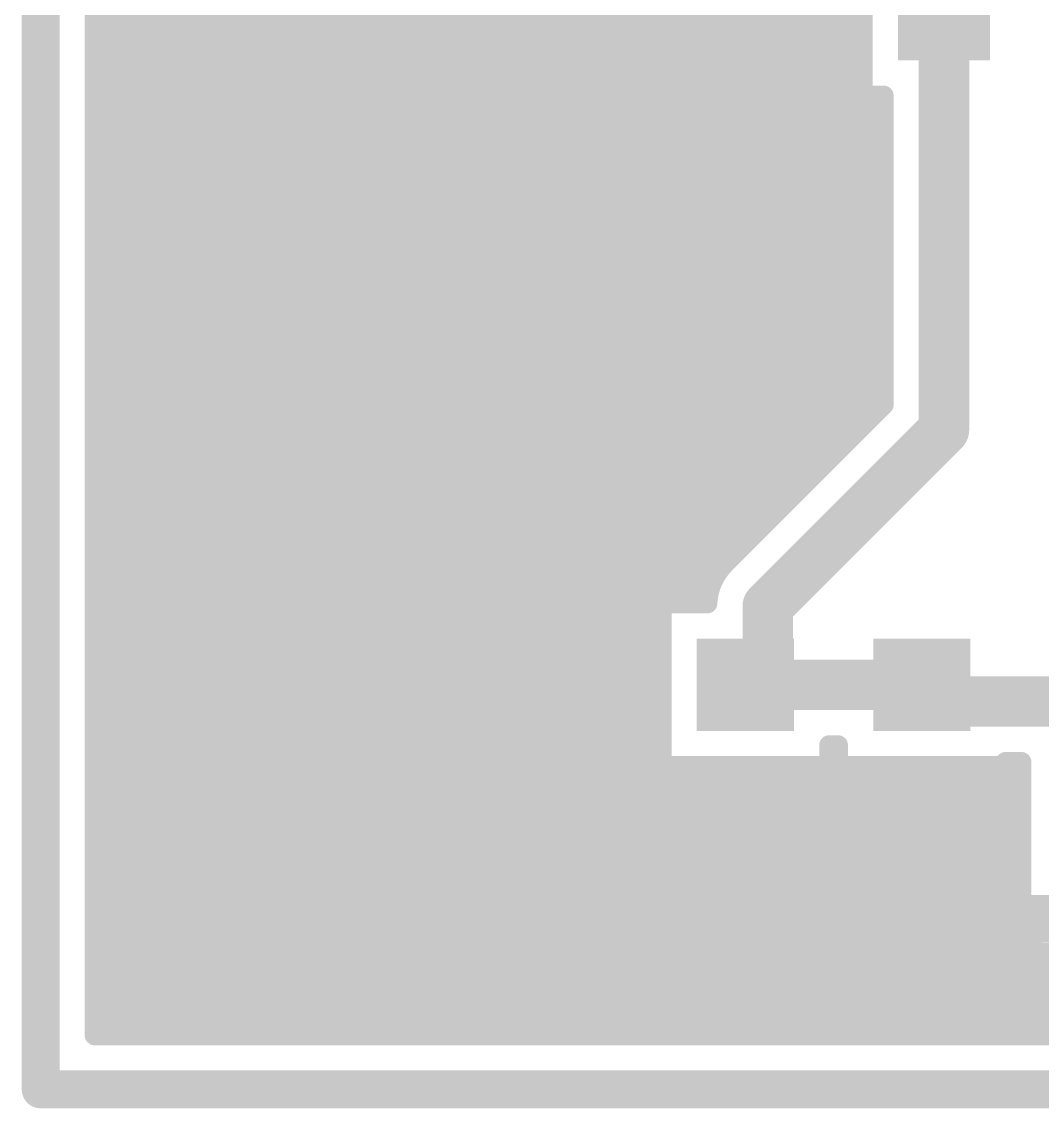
# Model space of a CAD drawing. Header units: inches. Extents: x 0 to 226, y 0 to 70.
# Drawn here: x -0.19 to 10.1, y 44.67 to 55.62 of the extents above; entities that cross this region are included whole.
import ezdxf

# ---------------------------------------------------------------- set-up
doc = ezdxf.new("R2010")
doc.units = ezdxf.units.IN
doc.layers.add('Keep-Out Layer', color=6, linetype='Continuous')
doc.layers.add('Top Layer', color=1, linetype='Continuous')

msp = doc.modelspace()

# ---------------------------------------------------------------- linework, layer by layer
at = {"layer": 'Keep-Out Layer'}
for points in [[(0, 44.864, 0.381, 0.381, 0), (0, 69.694, 0.381, 0.381, 0)], [(0, 44.864, 0.381, 0.381, 0), (19.441, 44.864, 0.381, 0.381, 0)]]:
    msp.add_lwpolyline(points, format="xyseb", dxfattribs=at)
msp.add_lwpolyline([(-0.095, 44.864, 0.191, 0.191, 1), (0.095, 44.864, 0.191, 0.191, 1)], format="xyseb", close=True, dxfattribs=at)
msp.add_lwpolyline([(-0.095, 44.864, 0.191, 0.191, 1), (0.095, 44.864, 0.191, 0.191, 1)], format="xyseb", close=True, dxfattribs=at)
at = {"layer": 'Top Layer'}
for points in [[(0.546, 45.41, 0.203, 0.203, 0), (0.546, 63.371, 0.203, 0.203, 0)], [(0.646, 45.41, 0.203, 0.203, 0), (0.646, 63.371, 0.203, 0.203, 0)], [(0.85, 45.41, 0.203, 0.203, 0), (0.85, 63.371, 0.203, 0.203, 0)], [(1.053, 45.41, 0.203, 0.203, 0), (1.053, 63.371, 0.203, 0.203, 0)], [(1.256, 45.41, 0.203, 0.203, 0), (1.256, 63.371, 0.203, 0.203, 0)], [(1.459, 45.41, 0.203, 0.203, 0), (1.459, 63.371, 0.203, 0.203, 0)], [(1.662, 45.41, 0.203, 0.203, 0), (1.662, 63.371, 0.203, 0.203, 0)], [(1.866, 45.41, 0.203, 0.203, 0), (1.866, 63.371, 0.203, 0.203, 0)], [(2.069, 45.41, 0.203, 0.203, 0), (2.069, 63.371, 0.203, 0.203, 0)], [(2.272, 45.41, 0.203, 0.203, 0), (2.272, 63.371, 0.203, 0.203, 0)], [(2.475, 45.41, 0.203, 0.203, 0), (2.475, 63.371, 0.203, 0.203, 0)], [(2.678, 45.41, 0.203, 0.203, 0), (2.678, 63.371, 0.203, 0.203, 0)], [(2.882, 45.41, 0.203, 0.203, 0), (2.882, 63.371, 0.203, 0.203, 0)], [(3.085, 45.41, 0.203, 0.203, 0), (3.085, 63.371, 0.203, 0.203, 0)], [(3.288, 45.41, 0.203, 0.203, 0), (3.288, 63.371, 0.203, 0.203, 0)], [(3.491, 45.41, 0.203, 0.203, 0), (3.491, 63.371, 0.203, 0.203, 0)], [(3.694, 45.41, 0.203, 0.203, 0), (3.694, 63.371, 0.203, 0.203, 0)], [(3.898, 45.41, 0.203, 0.203, 0), (3.898, 63.371, 0.203, 0.203, 0)], [(4.101, 45.41, 0.203, 0.203, 0), (4.101, 63.371, 0.203, 0.203, 0)], [(4.304, 45.41, 0.203, 0.203, 0), (4.304, 63.371, 0.203, 0.203, 0)], [(4.507, 45.41, 0.203, 0.203, 0), (4.507, 63.371, 0.203, 0.203, 0)], [(4.71, 45.41, 0.203, 0.203, 0), (4.71, 63.371, 0.203, 0.203, 0)], [(4.914, 45.41, 0.203, 0.203, 0), (4.914, 63.371, 0.203, 0.203, 0)], [(5.117, 45.41, 0.203, 0.203, 0), (5.117, 63.371, 0.203, 0.203, 0)], [(5.32, 45.41, 0.203, 0.203, 0), (5.32, 63.371, 0.203, 0.203, 0)], [(5.523, 45.41, 0.203, 0.203, 0), (5.523, 63.371, 0.203, 0.203, 0)], [(5.726, 45.41, 0.203, 0.203, 0), (5.726, 63.371, 0.203, 0.203, 0)], [(5.93, 45.41, 0.203, 0.203, 0), (5.93, 63.371, 0.203, 0.203, 0)], [(6.133, 45.41, 0.203, 0.203, 0), (6.133, 63.371, 0.203, 0.203, 0)], [(6.336, 49.763, 0.203, 0.203, 0), (6.336, 63.371, 0.203, 0.203, 0)], [(6.539, 49.763, 0.203, 0.203, 0), (6.539, 63.371, 0.203, 0.203, 0)], [(6.742, 49.904, 0.203, 0.203, 0), (6.742, 63.371, 0.203, 0.203, 0)], [(6.946, 50.214, 0.203, 0.203, 0), (6.946, 63.371, 0.203, 0.203, 0)], [(7.149, 50.417, 0.203, 0.203, 0), (7.149, 63.371, 0.203, 0.203, 0)], [(7.352, 50.62, 0.203, 0.203, 0), (7.352, 63.371, 0.203, 0.203, 0)], [(7.555, 50.824, 0.203, 0.203, 0), (7.555, 63.371, 0.203, 0.203, 0)], [(7.758, 51.027, 0.203, 0.203, 0), (7.758, 63.371, 0.203, 0.203, 0)], [(7.962, 51.23, 0.203, 0.203, 0), (7.962, 63.371, 0.203, 0.203, 0)], [(8.165, 51.433, 0.203, 0.203, 0), (8.165, 63.371, 0.203, 0.203, 0)], [(8.284, 54.879, 0.203, 0.203, 0), (8.284, 56.57, 0.203, 0.203, 0)], [(9.105, 53.804, 0.508, 0.508, 0), (9.105, 55.724, 0.508, 0.508, 0)], [(0.546, 55.59, 0.203, 0.203, 0), (8.284, 55.59, 0.203, 0.203, 0)], [(0.546, 55.386, 0.203, 0.203, 0), (8.284, 55.386, 0.203, 0.203, 0)], [(0.546, 55.183, 0.203, 0.203, 0), (8.284, 55.183, 0.203, 0.203, 0)], [(0.546, 54.98, 0.203, 0.203, 0), (8.284, 54.98, 0.203, 0.203, 0)], [(8.284, 54.879, 0.203, 0.203, 0), (8.495, 54.879, 0.203, 0.203, 0)], [(8.368, 51.636, 0.203, 0.203, 0), (8.368, 54.879, 0.203, 0.203, 0)], [(8.495, 53.804, 0.203, 0.203, 0), (8.495, 54.879, 0.203, 0.203, 0)], [(0.546, 54.777, 0.203, 0.203, 0), (8.495, 54.777, 0.203, 0.203, 0)], [(0.546, 54.574, 0.203, 0.203, 0), (8.495, 54.574, 0.203, 0.203, 0)], [(0.546, 54.37, 0.203, 0.203, 0), (8.495, 54.37, 0.203, 0.203, 0)], [(0.546, 54.167, 0.203, 0.203, 0), (8.495, 54.167, 0.203, 0.203, 0)], [(0.546, 53.964, 0.203, 0.203, 0), (8.495, 53.964, 0.203, 0.203, 0)], [(9.105, 51.511, 0.508, 0.508, 0), (9.105, 53.804, 0.508, 0.508, 0)], [(8.495, 51.763, 0.203, 0.203, 0), (8.495, 53.804, 0.203, 0.203, 0)], [(0.546, 53.761, 0.203, 0.203, 0), (8.495, 53.761, 0.203, 0.203, 0)], [(0.546, 53.558, 0.203, 0.203, 0), (8.495, 53.558, 0.203, 0.203, 0)], [(0.546, 53.354, 0.203, 0.203, 0), (8.495, 53.354, 0.203, 0.203, 0)], [(0.546, 53.151, 0.203, 0.203, 0), (8.495, 53.151, 0.203, 0.203, 0)], [(0.546, 52.948, 0.203, 0.203, 0), (8.495, 52.948, 0.203, 0.203, 0)], [(0.546, 52.745, 0.203, 0.203, 0), (8.495, 52.745, 0.203, 0.203, 0)], [(0.546, 52.542, 0.203, 0.203, 0), (8.495, 52.542, 0.203, 0.203, 0)], [(0.546, 52.338, 0.203, 0.203, 0), (8.495, 52.338, 0.203, 0.203, 0)], [(0.546, 52.135, 0.203, 0.203, 0), (8.495, 52.135, 0.203, 0.203, 0)], [(0.546, 51.932, 0.203, 0.203, 0), (8.495, 51.932, 0.203, 0.203, 0)], [(0.546, 51.729, 0.203, 0.203, 0), (8.461, 51.729, 0.203, 0.203, 0)], [(6.897, 50.165, 0.203, 0.203, 0), (8.495, 51.763, 0.203, 0.203, 0)], [(7.328, 49.734, 0.508, 0.508, 0), (9.105, 51.511, 0.508, 0.508, 0)], [(0.546, 51.526, 0.203, 0.203, 0), (8.257, 51.526, 0.203, 0.203, 0)], [(0.546, 51.322, 0.203, 0.203, 0), (8.054, 51.322, 0.203, 0.203, 0)], [(0.546, 51.119, 0.203, 0.203, 0), (7.851, 51.119, 0.203, 0.203, 0)], [(0.546, 50.916, 0.203, 0.203, 0), (7.648, 50.916, 0.203, 0.203, 0)], [(0.546, 50.713, 0.203, 0.203, 0), (7.445, 50.713, 0.203, 0.203, 0)], [(0.546, 50.51, 0.203, 0.203, 0), (7.241, 50.51, 0.203, 0.203, 0)], [(0.546, 50.306, 0.203, 0.203, 0), (7.038, 50.306, 0.203, 0.203, 0)], [(6.719, 49.763, 0.203, 0.203, -0.186704), (6.897, 50.165, 0.203, 0.203, 0)], [(6.719, 49.763, 0.203, 0.203, -0.186704), (6.897, 50.165, 0.203, 0.203, 0)], [(0.546, 50.103, 0.203, 0.203, 0), (6.843, 50.103, 0.203, 0.203, 0)], [(0.546, 49.9, 0.203, 0.203, 0), (6.741, 49.9, 0.203, 0.203, 0)], [(7.328, 49.153, 0.508, 0.508, 0), (7.328, 49.734, 0.508, 0.508, 0)], [(6.257, 48.121, 0.203, 0.203, 0), (6.257, 49.763, 0.203, 0.203, 0)], [(6.257, 49.763, 0.203, 0.203, 0), (6.719, 49.763, 0.203, 0.203, 0)], [(0.546, 49.697, 0.203, 0.203, 0), (6.257, 49.697, 0.203, 0.203, 0)], [(0.546, 49.494, 0.203, 0.203, 0), (6.257, 49.494, 0.203, 0.203, 0)], [(0.546, 49.29, 0.203, 0.203, 0), (6.257, 49.29, 0.203, 0.203, 0)], [(7.117, 48.942, 0.508, 0.508, 0), (7.328, 49.153, 0.508, 0.508, 0)], [(0.546, 49.087, 0.203, 0.203, 0), (6.257, 49.087, 0.203, 0.203, 0)], [(7.103, 48.942, 0.508, 0.508, 0), (7.117, 48.942, 0.508, 0.508, 0)], [(7.103, 48.942, 0.508, 0.508, 0), (8.881, 48.942, 0.508, 0.508, 0)], [(8.881, 48.942, 0.508, 0.508, 0), (9.051, 48.772, 0.508, 0.508, 0)], [(0.546, 48.884, 0.203, 0.203, 0), (6.257, 48.884, 0.203, 0.203, 0)], [(9.051, 48.772, 0.508, 0.508, 0), (10.545, 48.772, 0.508, 0.508, 0)], [(0.546, 48.681, 0.203, 0.203, 0), (6.257, 48.681, 0.203, 0.203, 0)], [(0.546, 48.478, 0.203, 0.203, 0), (6.257, 48.478, 0.203, 0.203, 0)], [(7.949, 48.332, 0.203, 0.203, 0), (8.036, 48.332, 0.203, 0.203, 0)], [(7.949, 48.121, 0.203, 0.203, 0), (7.949, 48.332, 0.203, 0.203, 0)], [(7.962, 45.41, 0.203, 0.203, 0), (7.962, 48.332, 0.203, 0.203, 0)], [(8.036, 48.121, 0.203, 0.203, 0), (8.036, 48.332, 0.203, 0.203, 0)], [(0.546, 48.274, 0.203, 0.203, 0), (6.257, 48.274, 0.203, 0.203, 0)], [(7.949, 48.274, 0.203, 0.203, 0), (8.036, 48.274, 0.203, 0.203, 0)], [(6.257, 48.121, 0.203, 0.203, 0), (7.949, 48.121, 0.203, 0.203, 0)], [(6.336, 45.41, 0.203, 0.203, 0), (6.336, 48.121, 0.203, 0.203, 0)], [(6.539, 45.41, 0.203, 0.203, 0), (6.539, 48.121, 0.203, 0.203, 0)], [(6.742, 45.41, 0.203, 0.203, 0), (6.742, 48.121, 0.203, 0.203, 0)], [(6.946, 45.41, 0.203, 0.203, 0), (6.946, 48.121, 0.203, 0.203, 0)], [(7.149, 45.41, 0.203, 0.203, 0), (7.149, 48.121, 0.203, 0.203, 0)], [(7.352, 45.41, 0.203, 0.203, 0), (7.352, 48.121, 0.203, 0.203, 0)], [(7.555, 45.41, 0.203, 0.203, 0), (7.555, 48.121, 0.203, 0.203, 0)], [(7.758, 45.41, 0.203, 0.203, 0), (7.758, 48.121, 0.203, 0.203, 0)], [(8.036, 48.121, 0.203, 0.203, 0), (9.727, 48.121, 0.203, 0.203, 0)], [(8.165, 45.41, 0.203, 0.203, 0), (8.165, 48.121, 0.203, 0.203, 0)], [(8.368, 45.41, 0.203, 0.203, 0), (8.368, 48.121, 0.203, 0.203, 0)], [(8.571, 45.41, 0.203, 0.203, 0), (8.571, 48.121, 0.203, 0.203, 0)], [(8.774, 45.41, 0.203, 0.203, 0), (8.774, 48.121, 0.203, 0.203, 0)], [(8.978, 45.41, 0.203, 0.203, 0), (8.978, 48.121, 0.203, 0.203, 0)], [(9.181, 45.41, 0.203, 0.203, 0), (9.181, 48.121, 0.203, 0.203, 0)], [(9.384, 45.41, 0.203, 0.203, 0), (9.384, 48.121, 0.203, 0.203, 0)], [(9.587, 45.41, 0.203, 0.203, 0), (9.587, 48.121, 0.203, 0.203, 0)], [(9.727, 48.163, 0.203, 0.203, 0), (9.883, 48.163, 0.203, 0.203, 0)], [(9.79, 45.41, 0.203, 0.203, 0), (9.79, 48.163, 0.203, 0.203, 0)], [(9.883, 46.723, 0.203, 0.203, 0), (9.883, 48.163, 0.203, 0.203, 0)], [(0.546, 48.071, 0.203, 0.203, 0), (9.883, 48.071, 0.203, 0.203, 0)], [(0.546, 47.868, 0.203, 0.203, 0), (9.883, 47.868, 0.203, 0.203, 0)], [(0.546, 47.665, 0.203, 0.203, 0), (9.883, 47.665, 0.203, 0.203, 0)], [(0.546, 47.462, 0.203, 0.203, 0), (9.883, 47.462, 0.203, 0.203, 0)], [(0.546, 47.258, 0.203, 0.203, 0), (9.883, 47.258, 0.203, 0.203, 0)], [(0.546, 47.055, 0.203, 0.203, 0), (9.883, 47.055, 0.203, 0.203, 0)], [(0.546, 46.852, 0.203, 0.203, 0), (9.883, 46.852, 0.203, 0.203, 0)], [(9.883, 46.723, 0.203, 0.203, 0), (11.594, 46.723, 0.203, 0.203, 0)], [(9.994, 45.41, 0.203, 0.203, 0), (9.994, 46.723, 0.203, 0.203, 0)], [(0.546, 46.649, 0.203, 0.203, 0), (18.894, 46.649, 0.203, 0.203, 0)], [(0.546, 46.446, 0.203, 0.203, 0), (18.894, 46.446, 0.203, 0.203, 0)], [(0.546, 46.242, 0.203, 0.203, 0), (18.894, 46.242, 0.203, 0.203, 0)], [(0.546, 46.039, 0.203, 0.203, 0), (18.894, 46.039, 0.203, 0.203, 0)], [(0.546, 45.836, 0.203, 0.203, 0), (18.894, 45.836, 0.203, 0.203, 0)], [(0.546, 45.633, 0.203, 0.203, 0), (18.894, 45.633, 0.203, 0.203, 0)], [(0.546, 45.43, 0.203, 0.203, 0), (18.894, 45.43, 0.203, 0.203, 0)], [(0.546, 45.41, 0.203, 0.203, 0), (18.894, 45.41, 0.203, 0.203, 0)]]:
    msp.add_lwpolyline(points, format="xyseb", dxfattribs=at)
for points in [[(8.978, 55.724, 0.254, 0.254, 1), (9.232, 55.724, 0.254, 0.254, 1)], [(3.711, 55.551, 0.305, 0.305, 1), (4.016, 55.551, 0.305, 0.305, 1)], [(2.111, 55.483, 0.305, 0.305, 1), (2.416, 55.483, 0.305, 0.305, 1)], [(0.495, 55.59, 0.102, 0.102, 1), (0.597, 55.59, 0.102, 0.102, 1)], [(8.233, 55.59, 0.102, 0.102, 1), (8.335, 55.59, 0.102, 0.102, 1)], [(0.495, 55.386, 0.102, 0.102, 1), (0.597, 55.386, 0.102, 0.102, 1)], [(8.233, 55.386, 0.102, 0.102, 1), (8.335, 55.386, 0.102, 0.102, 1)], [(0.495, 55.183, 0.102, 0.102, 1), (0.597, 55.183, 0.102, 0.102, 1)], [(8.233, 55.183, 0.102, 0.102, 1), (8.335, 55.183, 0.102, 0.102, 1)], [(0.495, 54.98, 0.102, 0.102, 1), (0.597, 54.98, 0.102, 0.102, 1)], [(5.836, 54.725, 0.356, 0.356, 1), (6.191, 54.725, 0.356, 0.356, 1)], [(7.444, 54.62, 0.356, 0.356, 1), (7.8, 54.62, 0.356, 0.356, 1)], [(8.233, 54.98, 0.102, 0.102, 1), (8.335, 54.98, 0.102, 0.102, 1)], [(8.233, 54.879, 0.102, 0.102, 1), (8.335, 54.879, 0.102, 0.102, 1)], [(8.233, 54.879, 0.102, 0.102, 1), (8.335, 54.879, 0.102, 0.102, 1)], [(8.317, 54.879, 0.102, 0.102, 1), (8.419, 54.879, 0.102, 0.102, 1)], [(8.444, 54.879, 0.102, 0.102, 1), (8.546, 54.879, 0.102, 0.102, 1)], [(8.444, 54.879, 0.102, 0.102, 1), (8.546, 54.879, 0.102, 0.102, 1)], [(0.495, 54.777, 0.102, 0.102, 1), (0.597, 54.777, 0.102, 0.102, 1)], [(8.444, 54.777, 0.102, 0.102, 1), (8.546, 54.777, 0.102, 0.102, 1)], [(0.495, 54.574, 0.102, 0.102, 1), (0.597, 54.574, 0.102, 0.102, 1)], [(8.444, 54.574, 0.102, 0.102, 1), (8.546, 54.574, 0.102, 0.102, 1)], [(5.237, 54.214, 0.356, 0.356, 1), (5.592, 54.214, 0.356, 0.356, 1)], [(0.495, 54.37, 0.102, 0.102, 1), (0.597, 54.37, 0.102, 0.102, 1)], [(8.444, 54.37, 0.102, 0.102, 1), (8.546, 54.37, 0.102, 0.102, 1)], [(0.495, 54.167, 0.102, 0.102, 1), (0.597, 54.167, 0.102, 0.102, 1)], [(2.418, 53.975, 0.305, 0.305, 1), (2.723, 53.975, 0.305, 0.305, 1)], [(8.444, 54.167, 0.102, 0.102, 1), (8.546, 54.167, 0.102, 0.102, 1)], [(1.021, 53.822, 0.305, 0.305, 1), (1.326, 53.822, 0.305, 0.305, 1)], [(3.815, 53.802, 0.305, 0.305, 1), (4.119, 53.802, 0.305, 0.305, 1)], [(0.495, 53.964, 0.102, 0.102, 1), (0.597, 53.964, 0.102, 0.102, 1)], [(8.444, 53.964, 0.102, 0.102, 1), (8.546, 53.964, 0.102, 0.102, 1)], [(8.978, 53.804, 0.254, 0.254, 1), (9.232, 53.804, 0.254, 0.254, 1)], [(8.978, 53.804, 0.254, 0.254, 1), (9.232, 53.804, 0.254, 0.254, 1)], [(8.444, 53.804, 0.102, 0.102, 1), (8.546, 53.804, 0.102, 0.102, 1)], [(8.444, 53.804, 0.102, 0.102, 1), (8.546, 53.804, 0.102, 0.102, 1)], [(0.495, 53.761, 0.102, 0.102, 1), (0.597, 53.761, 0.102, 0.102, 1)], [(8.444, 53.761, 0.102, 0.102, 1), (8.546, 53.761, 0.102, 0.102, 1)], [(0.495, 53.558, 0.102, 0.102, 1), (0.597, 53.558, 0.102, 0.102, 1)], [(8.444, 53.558, 0.102, 0.102, 1), (8.546, 53.558, 0.102, 0.102, 1)], [(0.495, 53.354, 0.102, 0.102, 1), (0.597, 53.354, 0.102, 0.102, 1)], [(8.444, 53.354, 0.102, 0.102, 1), (8.546, 53.354, 0.102, 0.102, 1)], [(0.495, 53.151, 0.102, 0.102, 1), (0.597, 53.151, 0.102, 0.102, 1)], [(8.444, 53.151, 0.102, 0.102, 1), (8.546, 53.151, 0.102, 0.102, 1)], [(0.495, 52.948, 0.102, 0.102, 1), (0.597, 52.948, 0.102, 0.102, 1)], [(8.444, 52.948, 0.102, 0.102, 1), (8.546, 52.948, 0.102, 0.102, 1)], [(7.198, 52.65, 0.305, 0.305, 1), (7.503, 52.65, 0.305, 0.305, 1)], [(0.495, 52.745, 0.102, 0.102, 1), (0.597, 52.745, 0.102, 0.102, 1)], [(5.724, 52.565, 0.305, 0.305, 1), (6.029, 52.565, 0.305, 0.305, 1)], [(8.444, 52.745, 0.102, 0.102, 1), (8.546, 52.745, 0.102, 0.102, 1)], [(3.116, 52.467, 0.305, 0.305, 1), (3.421, 52.467, 0.305, 0.305, 1)], [(0.495, 52.542, 0.102, 0.102, 1), (0.597, 52.542, 0.102, 0.102, 1)], [(8.444, 52.542, 0.102, 0.102, 1), (8.546, 52.542, 0.102, 0.102, 1)], [(0.495, 52.338, 0.102, 0.102, 1), (0.597, 52.338, 0.102, 0.102, 1)], [(4.513, 52.053, 0.305, 0.305, 1), (4.818, 52.053, 0.305, 0.305, 1)], [(8.444, 52.338, 0.102, 0.102, 1), (8.546, 52.338, 0.102, 0.102, 1)], [(0.495, 52.135, 0.102, 0.102, 1), (0.597, 52.135, 0.102, 0.102, 1)], [(8.444, 52.135, 0.102, 0.102, 1), (8.546, 52.135, 0.102, 0.102, 1)], [(0.495, 51.932, 0.102, 0.102, 1), (0.597, 51.932, 0.102, 0.102, 1)], [(1.72, 51.819, 0.305, 0.305, 1), (2.025, 51.819, 0.305, 0.305, 1)], [(8.444, 51.932, 0.102, 0.102, 1), (8.546, 51.932, 0.102, 0.102, 1)], [(7.025, 51.612, 0.305, 0.305, 1), (7.33, 51.612, 0.305, 0.305, 1)], [(0.495, 51.729, 0.102, 0.102, 1), (0.597, 51.729, 0.102, 0.102, 1)], [(8.41, 51.729, 0.102, 0.102, 1), (8.511, 51.729, 0.102, 0.102, 1)], [(8.444, 51.763, 0.102, 0.102, 1), (8.546, 51.763, 0.102, 0.102, 1)], [(8.444, 51.763, 0.102, 0.102, 1), (8.546, 51.763, 0.102, 0.102, 1)], [(8.317, 51.636, 0.102, 0.102, 1), (8.419, 51.636, 0.102, 0.102, 1)], [(8.978, 51.511, 0.254, 0.254, 1), (9.232, 51.511, 0.254, 0.254, 1)], [(8.978, 51.511, 0.254, 0.254, 1), (9.232, 51.511, 0.254, 0.254, 1)], [(0.495, 51.526, 0.102, 0.102, 1), (0.597, 51.526, 0.102, 0.102, 1)], [(1.021, 51.307, 0.305, 0.305, 1), (1.326, 51.307, 0.305, 0.305, 1)], [(8.207, 51.526, 0.102, 0.102, 1), (8.308, 51.526, 0.102, 0.102, 1)], [(8.114, 51.433, 0.102, 0.102, 1), (8.216, 51.433, 0.102, 0.102, 1)], [(0.495, 51.322, 0.102, 0.102, 1), (0.597, 51.322, 0.102, 0.102, 1)], [(8.003, 51.322, 0.102, 0.102, 1), (8.105, 51.322, 0.102, 0.102, 1)], [(7.911, 51.23, 0.102, 0.102, 1), (8.012, 51.23, 0.102, 0.102, 1)], [(0.495, 51.119, 0.102, 0.102, 1), (0.597, 51.119, 0.102, 0.102, 1)], [(7.8, 51.119, 0.102, 0.102, 1), (7.902, 51.119, 0.102, 0.102, 1)], [(3.239, 50.824, 0.305, 0.305, 1), (3.544, 50.824, 0.305, 0.305, 1)], [(7.708, 51.027, 0.102, 0.102, 1), (7.809, 51.027, 0.102, 0.102, 1)], [(0.495, 50.916, 0.102, 0.102, 1), (0.597, 50.916, 0.102, 0.102, 1)], [(7.504, 50.824, 0.102, 0.102, 1), (7.606, 50.824, 0.102, 0.102, 1)], [(7.597, 50.916, 0.102, 0.102, 1), (7.699, 50.916, 0.102, 0.102, 1)], [(0.495, 50.713, 0.102, 0.102, 1), (0.597, 50.713, 0.102, 0.102, 1)], [(7.394, 50.713, 0.102, 0.102, 1), (7.495, 50.713, 0.102, 0.102, 1)], [(5.757, 50.459, 0.305, 0.305, 1), (6.061, 50.459, 0.305, 0.305, 1)], [(7.301, 50.62, 0.102, 0.102, 1), (7.403, 50.62, 0.102, 0.102, 1)], [(0.495, 50.51, 0.102, 0.102, 1), (0.597, 50.51, 0.102, 0.102, 1)], [(7.191, 50.51, 0.102, 0.102, 1), (7.292, 50.51, 0.102, 0.102, 1)], [(7.098, 50.417, 0.102, 0.102, 1), (7.2, 50.417, 0.102, 0.102, 1)], [(0.495, 50.306, 0.102, 0.102, 1), (0.597, 50.306, 0.102, 0.102, 1)], [(6.987, 50.306, 0.102, 0.102, 1), (7.089, 50.306, 0.102, 0.102, 1)], [(6.846, 50.165, 0.102, 0.102, 1), (6.947, 50.165, 0.102, 0.102, 1)], [(6.846, 50.165, 0.102, 0.102, 1), (6.947, 50.165, 0.102, 0.102, 1)], [(6.846, 50.165, 0.102, 0.102, 1), (6.947, 50.165, 0.102, 0.102, 1)], [(6.895, 50.214, 0.102, 0.102, 1), (6.996, 50.214, 0.102, 0.102, 1)], [(0.495, 50.103, 0.102, 0.102, 1), (0.597, 50.103, 0.102, 0.102, 1)], [(6.792, 50.103, 0.102, 0.102, 1), (6.894, 50.103, 0.102, 0.102, 1)], [(0.495, 49.9, 0.102, 0.102, 1), (0.597, 49.9, 0.102, 0.102, 1)], [(3.544, 49.654, 0.305, 0.305, 1), (3.849, 49.654, 0.305, 0.305, 1)], [(6.69, 49.9, 0.102, 0.102, 1), (6.792, 49.9, 0.102, 0.102, 1)], [(6.692, 49.904, 0.102, 0.102, 1), (6.793, 49.904, 0.102, 0.102, 1)], [(7.201, 49.734, 0.254, 0.254, 1), (7.455, 49.734, 0.254, 0.254, 1)], [(7.201, 49.734, 0.254, 0.254, 1), (7.455, 49.734, 0.254, 0.254, 1)], [(6.207, 49.763, 0.102, 0.102, 1), (6.308, 49.763, 0.102, 0.102, 1)], [(6.207, 49.763, 0.102, 0.102, 1), (6.308, 49.763, 0.102, 0.102, 1)], [(6.285, 49.763, 0.102, 0.102, 1), (6.387, 49.763, 0.102, 0.102, 1)], [(6.488, 49.763, 0.102, 0.102, 1), (6.59, 49.763, 0.102, 0.102, 1)], [(6.668, 49.763, 0.102, 0.102, 1), (6.77, 49.763, 0.102, 0.102, 1)], [(6.668, 49.763, 0.102, 0.102, 1), (6.77, 49.763, 0.102, 0.102, 1)], [(6.668, 49.763, 0.102, 0.102, 1), (6.77, 49.763, 0.102, 0.102, 1)], [(0.495, 49.697, 0.102, 0.102, 1), (0.597, 49.697, 0.102, 0.102, 1)], [(6.207, 49.697, 0.102, 0.102, 1), (6.308, 49.697, 0.102, 0.102, 1)], [(0.495, 49.494, 0.102, 0.102, 1), (0.597, 49.494, 0.102, 0.102, 1)], [(1.738, 49.275, 0.305, 0.305, 1), (2.043, 49.275, 0.305, 0.305, 1)], [(6.207, 49.494, 0.102, 0.102, 1), (6.308, 49.494, 0.102, 0.102, 1)], [(0.495, 49.29, 0.102, 0.102, 1), (0.597, 49.29, 0.102, 0.102, 1)], [(6.207, 49.29, 0.102, 0.102, 1), (6.308, 49.29, 0.102, 0.102, 1)], [(7.201, 49.153, 0.254, 0.254, 1), (7.455, 49.153, 0.254, 0.254, 1)], [(7.201, 49.153, 0.254, 0.254, 1), (7.455, 49.153, 0.254, 0.254, 1)], [(5.07, 48.965, 0.356, 0.356, 1), (5.426, 48.965, 0.356, 0.356, 1)], [(0.495, 49.087, 0.102, 0.102, 1), (0.597, 49.087, 0.102, 0.102, 1)], [(6.207, 49.087, 0.102, 0.102, 1), (6.308, 49.087, 0.102, 0.102, 1)], [(6.976, 48.942, 0.254, 0.254, 1), (7.23, 48.942, 0.254, 0.254, 1)], [(6.976, 48.942, 0.254, 0.254, 1), (7.23, 48.942, 0.254, 0.254, 1)], [(6.99, 48.942, 0.254, 0.254, 1), (7.244, 48.942, 0.254, 0.254, 1)], [(6.99, 48.942, 0.254, 0.254, 1), (7.244, 48.942, 0.254, 0.254, 1)], [(8.754, 48.942, 0.254, 0.254, 1), (9.008, 48.942, 0.254, 0.254, 1)], [(8.754, 48.942, 0.254, 0.254, 1), (9.008, 48.942, 0.254, 0.254, 1)], [(0.495, 48.884, 0.102, 0.102, 1), (0.597, 48.884, 0.102, 0.102, 1)], [(6.207, 48.884, 0.102, 0.102, 1), (6.308, 48.884, 0.102, 0.102, 1)], [(8.924, 48.772, 0.254, 0.254, 1), (9.178, 48.772, 0.254, 0.254, 1)], [(8.924, 48.772, 0.254, 0.254, 1), (9.178, 48.772, 0.254, 0.254, 1)], [(0.495, 48.681, 0.102, 0.102, 1), (0.597, 48.681, 0.102, 0.102, 1)], [(2.893, 48.46, 0.305, 0.305, 1), (3.198, 48.46, 0.305, 0.305, 1)], [(6.207, 48.681, 0.102, 0.102, 1), (6.308, 48.681, 0.102, 0.102, 1)], [(0.495, 48.478, 0.102, 0.102, 1), (0.597, 48.478, 0.102, 0.102, 1)], [(6.207, 48.478, 0.102, 0.102, 1), (6.308, 48.478, 0.102, 0.102, 1)], [(7.898, 48.332, 0.102, 0.102, 1), (7.999, 48.332, 0.102, 0.102, 1)], [(7.898, 48.332, 0.102, 0.102, 1), (7.999, 48.332, 0.102, 0.102, 1)], [(7.911, 48.332, 0.102, 0.102, 1), (8.012, 48.332, 0.102, 0.102, 1)], [(7.985, 48.332, 0.102, 0.102, 1), (8.086, 48.332, 0.102, 0.102, 1)], [(7.985, 48.332, 0.102, 0.102, 1), (8.086, 48.332, 0.102, 0.102, 1)], [(0.495, 48.274, 0.102, 0.102, 1), (0.597, 48.274, 0.102, 0.102, 1)], [(6.207, 48.274, 0.102, 0.102, 1), (6.308, 48.274, 0.102, 0.102, 1)], [(7.898, 48.274, 0.102, 0.102, 1), (7.999, 48.274, 0.102, 0.102, 1)], [(7.985, 48.274, 0.102, 0.102, 1), (8.086, 48.274, 0.102, 0.102, 1)], [(6.207, 48.121, 0.102, 0.102, 1), (6.308, 48.121, 0.102, 0.102, 1)], [(6.207, 48.121, 0.102, 0.102, 1), (6.308, 48.121, 0.102, 0.102, 1)], [(6.285, 48.121, 0.102, 0.102, 1), (6.387, 48.121, 0.102, 0.102, 1)], [(6.488, 48.121, 0.102, 0.102, 1), (6.59, 48.121, 0.102, 0.102, 1)], [(6.692, 48.121, 0.102, 0.102, 1), (6.793, 48.121, 0.102, 0.102, 1)], [(6.895, 48.121, 0.102, 0.102, 1), (6.996, 48.121, 0.102, 0.102, 1)], [(7.098, 48.121, 0.102, 0.102, 1), (7.2, 48.121, 0.102, 0.102, 1)], [(7.301, 48.121, 0.102, 0.102, 1), (7.403, 48.121, 0.102, 0.102, 1)], [(7.504, 48.121, 0.102, 0.102, 1), (7.606, 48.121, 0.102, 0.102, 1)], [(7.708, 48.121, 0.102, 0.102, 1), (7.809, 48.121, 0.102, 0.102, 1)], [(7.898, 48.121, 0.102, 0.102, 1), (7.999, 48.121, 0.102, 0.102, 1)], [(7.898, 48.121, 0.102, 0.102, 1), (7.999, 48.121, 0.102, 0.102, 1)], [(7.985, 48.121, 0.102, 0.102, 1), (8.086, 48.121, 0.102, 0.102, 1)], [(7.985, 48.121, 0.102, 0.102, 1), (8.086, 48.121, 0.102, 0.102, 1)], [(8.114, 48.121, 0.102, 0.102, 1), (8.216, 48.121, 0.102, 0.102, 1)], [(8.317, 48.121, 0.102, 0.102, 1), (8.419, 48.121, 0.102, 0.102, 1)], [(8.52, 48.121, 0.102, 0.102, 1), (8.622, 48.121, 0.102, 0.102, 1)], [(8.724, 48.121, 0.102, 0.102, 1), (8.825, 48.121, 0.102, 0.102, 1)], [(8.927, 48.121, 0.102, 0.102, 1), (9.028, 48.121, 0.102, 0.102, 1)], [(9.13, 48.121, 0.102, 0.102, 1), (9.232, 48.121, 0.102, 0.102, 1)], [(9.333, 48.121, 0.102, 0.102, 1), (9.435, 48.121, 0.102, 0.102, 1)], [(9.536, 48.121, 0.102, 0.102, 1), (9.638, 48.121, 0.102, 0.102, 1)], [(9.676, 48.163, 0.102, 0.102, 1), (9.778, 48.163, 0.102, 0.102, 1)], [(9.676, 48.121, 0.102, 0.102, 1), (9.778, 48.121, 0.102, 0.102, 1)], [(9.74, 48.163, 0.102, 0.102, 1), (9.841, 48.163, 0.102, 0.102, 1)], [(9.832, 48.163, 0.102, 0.102, 1), (9.934, 48.163, 0.102, 0.102, 1)], [(9.832, 48.163, 0.102, 0.102, 1), (9.934, 48.163, 0.102, 0.102, 1)], [(0.495, 48.071, 0.102, 0.102, 1), (0.597, 48.071, 0.102, 0.102, 1)], [(9.832, 48.071, 0.102, 0.102, 1), (9.934, 48.071, 0.102, 0.102, 1)], [(0.495, 47.868, 0.102, 0.102, 1), (0.597, 47.868, 0.102, 0.102, 1)], [(9.832, 47.868, 0.102, 0.102, 1), (9.934, 47.868, 0.102, 0.102, 1)], [(1.346, 47.589, 0.305, 0.305, 1), (1.65, 47.589, 0.305, 0.305, 1)], [(0.495, 47.665, 0.102, 0.102, 1), (0.597, 47.665, 0.102, 0.102, 1)], [(9.832, 47.665, 0.102, 0.102, 1), (9.934, 47.665, 0.102, 0.102, 1)], [(0.495, 47.462, 0.102, 0.102, 1), (0.597, 47.462, 0.102, 0.102, 1)], [(7.891, 47.18, 0.356, 0.356, 1), (8.247, 47.18, 0.356, 0.356, 1)], [(9.832, 47.462, 0.102, 0.102, 1), (9.934, 47.462, 0.102, 0.102, 1)], [(0.495, 47.258, 0.102, 0.102, 1), (0.597, 47.258, 0.102, 0.102, 1)], [(9.832, 47.258, 0.102, 0.102, 1), (9.934, 47.258, 0.102, 0.102, 1)], [(0.495, 47.055, 0.102, 0.102, 1), (0.597, 47.055, 0.102, 0.102, 1)], [(4.958, 46.804, 0.305, 0.305, 1), (5.263, 46.804, 0.305, 0.305, 1)], [(9.832, 47.055, 0.102, 0.102, 1), (9.934, 47.055, 0.102, 0.102, 1)], [(2.484, 46.706, 0.305, 0.305, 1), (2.789, 46.706, 0.305, 0.305, 1)], [(0.495, 46.852, 0.102, 0.102, 1), (0.597, 46.852, 0.102, 0.102, 1)], [(9.832, 46.852, 0.102, 0.102, 1), (9.934, 46.852, 0.102, 0.102, 1)], [(9.832, 46.723, 0.102, 0.102, 1), (9.934, 46.723, 0.102, 0.102, 1)], [(9.832, 46.723, 0.102, 0.102, 1), (9.934, 46.723, 0.102, 0.102, 1)], [(9.943, 46.723, 0.102, 0.102, 1), (10.044, 46.723, 0.102, 0.102, 1)], [(0.495, 46.649, 0.102, 0.102, 1), (0.597, 46.649, 0.102, 0.102, 1)], [(0.495, 46.446, 0.102, 0.102, 1), (0.597, 46.446, 0.102, 0.102, 1)], [(0.495, 46.242, 0.102, 0.102, 1), (0.597, 46.242, 0.102, 0.102, 1)], [(0.855, 46.058, 0.305, 0.305, 1), (1.16, 46.058, 0.305, 0.305, 1)], [(0.495, 46.039, 0.102, 0.102, 1), (0.597, 46.039, 0.102, 0.102, 1)], [(0.495, 45.836, 0.102, 0.102, 1), (0.597, 45.836, 0.102, 0.102, 1)], [(0.495, 45.633, 0.102, 0.102, 1), (0.597, 45.633, 0.102, 0.102, 1)], [(0.495, 45.43, 0.102, 0.102, 1), (0.597, 45.43, 0.102, 0.102, 1)], [(0.495, 45.41, 0.102, 0.102, 1), (0.597, 45.41, 0.102, 0.102, 1)], [(0.495, 45.41, 0.102, 0.102, 1), (0.597, 45.41, 0.102, 0.102, 1)], [(0.596, 45.41, 0.102, 0.102, 1), (0.697, 45.41, 0.102, 0.102, 1)], [(0.799, 45.41, 0.102, 0.102, 1), (0.9, 45.41, 0.102, 0.102, 1)], [(1.002, 45.41, 0.102, 0.102, 1), (1.104, 45.41, 0.102, 0.102, 1)], [(1.205, 45.41, 0.102, 0.102, 1), (1.307, 45.41, 0.102, 0.102, 1)], [(1.408, 45.41, 0.102, 0.102, 1), (1.51, 45.41, 0.102, 0.102, 1)], [(1.612, 45.41, 0.102, 0.102, 1), (1.713, 45.41, 0.102, 0.102, 1)], [(1.815, 45.41, 0.102, 0.102, 1), (1.916, 45.41, 0.102, 0.102, 1)], [(2.018, 45.41, 0.102, 0.102, 1), (2.12, 45.41, 0.102, 0.102, 1)], [(2.221, 45.41, 0.102, 0.102, 1), (2.323, 45.41, 0.102, 0.102, 1)], [(2.424, 45.41, 0.102, 0.102, 1), (2.526, 45.41, 0.102, 0.102, 1)], [(2.628, 45.41, 0.102, 0.102, 1), (2.729, 45.41, 0.102, 0.102, 1)], [(2.831, 45.41, 0.102, 0.102, 1), (2.932, 45.41, 0.102, 0.102, 1)], [(3.034, 45.41, 0.102, 0.102, 1), (3.136, 45.41, 0.102, 0.102, 1)], [(3.237, 45.41, 0.102, 0.102, 1), (3.339, 45.41, 0.102, 0.102, 1)], [(3.44, 45.41, 0.102, 0.102, 1), (3.542, 45.41, 0.102, 0.102, 1)], [(3.644, 45.41, 0.102, 0.102, 1), (3.745, 45.41, 0.102, 0.102, 1)], [(3.847, 45.41, 0.102, 0.102, 1), (3.948, 45.41, 0.102, 0.102, 1)], [(4.05, 45.41, 0.102, 0.102, 1), (4.152, 45.41, 0.102, 0.102, 1)], [(4.253, 45.41, 0.102, 0.102, 1), (4.355, 45.41, 0.102, 0.102, 1)], [(4.456, 45.41, 0.102, 0.102, 1), (4.558, 45.41, 0.102, 0.102, 1)], [(4.66, 45.41, 0.102, 0.102, 1), (4.761, 45.41, 0.102, 0.102, 1)], [(4.863, 45.41, 0.102, 0.102, 1), (4.964, 45.41, 0.102, 0.102, 1)], [(5.066, 45.41, 0.102, 0.102, 1), (5.168, 45.41, 0.102, 0.102, 1)], [(5.269, 45.41, 0.102, 0.102, 1), (5.371, 45.41, 0.102, 0.102, 1)], [(5.472, 45.41, 0.102, 0.102, 1), (5.574, 45.41, 0.102, 0.102, 1)], [(5.676, 45.41, 0.102, 0.102, 1), (5.777, 45.41, 0.102, 0.102, 1)], [(5.879, 45.41, 0.102, 0.102, 1), (5.98, 45.41, 0.102, 0.102, 1)], [(6.082, 45.41, 0.102, 0.102, 1), (6.184, 45.41, 0.102, 0.102, 1)], [(6.285, 45.41, 0.102, 0.102, 1), (6.387, 45.41, 0.102, 0.102, 1)], [(6.488, 45.41, 0.102, 0.102, 1), (6.59, 45.41, 0.102, 0.102, 1)], [(6.692, 45.41, 0.102, 0.102, 1), (6.793, 45.41, 0.102, 0.102, 1)], [(6.895, 45.41, 0.102, 0.102, 1), (6.996, 45.41, 0.102, 0.102, 1)], [(7.098, 45.41, 0.102, 0.102, 1), (7.2, 45.41, 0.102, 0.102, 1)], [(7.301, 45.41, 0.102, 0.102, 1), (7.403, 45.41, 0.102, 0.102, 1)], [(7.504, 45.41, 0.102, 0.102, 1), (7.606, 45.41, 0.102, 0.102, 1)], [(7.708, 45.41, 0.102, 0.102, 1), (7.809, 45.41, 0.102, 0.102, 1)], [(7.911, 45.41, 0.102, 0.102, 1), (8.012, 45.41, 0.102, 0.102, 1)], [(8.114, 45.41, 0.102, 0.102, 1), (8.216, 45.41, 0.102, 0.102, 1)], [(8.317, 45.41, 0.102, 0.102, 1), (8.419, 45.41, 0.102, 0.102, 1)], [(8.52, 45.41, 0.102, 0.102, 1), (8.622, 45.41, 0.102, 0.102, 1)], [(8.724, 45.41, 0.102, 0.102, 1), (8.825, 45.41, 0.102, 0.102, 1)], [(8.927, 45.41, 0.102, 0.102, 1), (9.028, 45.41, 0.102, 0.102, 1)], [(9.13, 45.41, 0.102, 0.102, 1), (9.232, 45.41, 0.102, 0.102, 1)], [(9.333, 45.41, 0.102, 0.102, 1), (9.435, 45.41, 0.102, 0.102, 1)], [(9.536, 45.41, 0.102, 0.102, 1), (9.638, 45.41, 0.102, 0.102, 1)], [(9.74, 45.41, 0.102, 0.102, 1), (9.841, 45.41, 0.102, 0.102, 1)], [(9.943, 45.41, 0.102, 0.102, 1), (10.044, 45.41, 0.102, 0.102, 1)]]:
    msp.add_lwpolyline(points, format="xyseb", close=True, dxfattribs=at)
for points in [[(8.03, 56.214), (7.1, 56.214), (8.03, 55.234), (7.1, 55.234)], [(9.57, 56.214), (8.64, 56.214), (9.57, 55.234), (8.64, 55.234)], [(7.593, 48.477), (7.593, 49.407), (6.613, 48.477), (6.613, 49.407)], [(9.371, 48.477), (9.371, 49.407), (8.391, 48.477), (8.391, 49.407)], [(7.593, 46.937), (7.593, 47.867), (6.613, 46.937), (6.613, 47.867)], [(9.371, 46.937), (9.371, 47.867), (8.391, 46.937), (8.391, 47.867)]]:
    msp.add_solid(points, dxfattribs=at)

doc.saveas('drawing.dxf')
